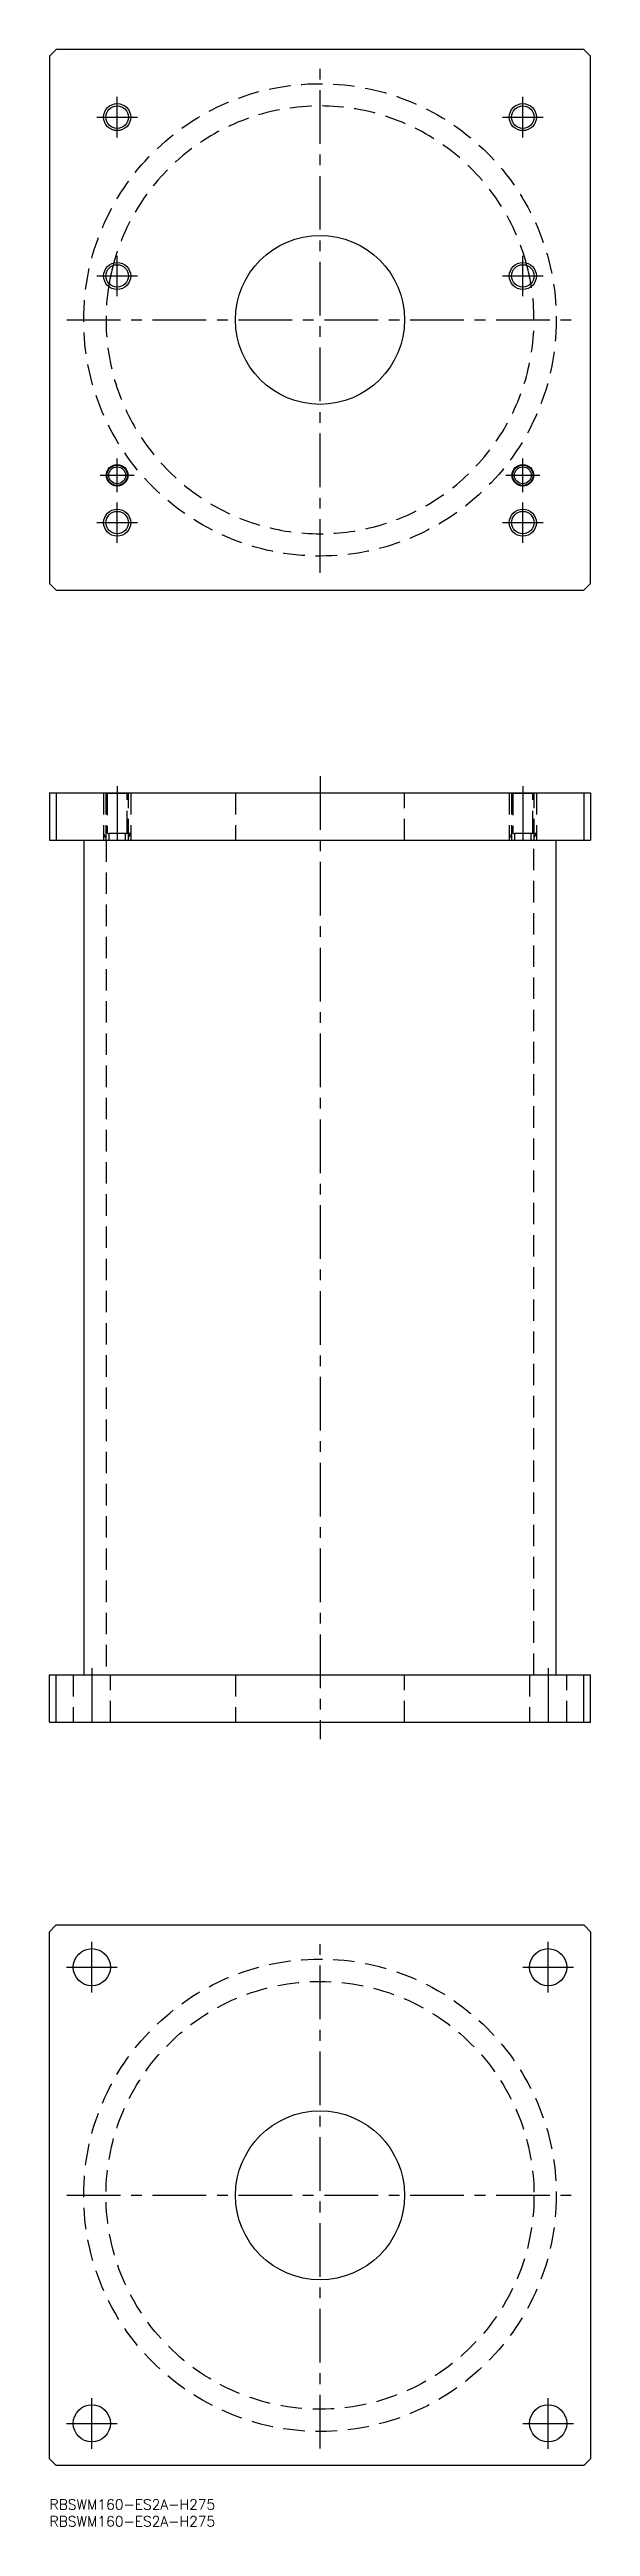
# Model space of a CAD drawing. Extents: x 0 to 160, y -8 to 725.
import ezdxf

# ---------------------------------------------------------------- set-up
doc = ezdxf.new("R2010")
doc.units = 0
doc.header["$LTSCALE"] = 0.5
doc.linetypes.add('CENTER', pattern=[50.8, 31.75, -6.35, 6.35, -6.35])
doc.linetypes.add('DASHED', pattern=[19.05, 12.7, -6.35])
for name, color, linetype in [('MSM_CENTER', 1, 'CENTER'), ('MSM_CONTINUOUS', 7, 'CONTINUOUS'), ('MSM_DASHED', 4, 'DASHED'), ('MSM_NARROW', 5, 'CONTINUOUS'), ('MSM_PART_NUMBER', 7, 'CONTINUOUS')]:
    doc.layers.add(name, color=color, linetype=linetype)
doc.styles.get("Standard").update_dxf_attribs({"font": 'txt.shx', "height": 3, "bigfont": 'bigfont.shx'})

# ---------------------------------------------------------------- blocks, each defined once
blk = doc.blocks.new('*U4')
at = {"layer": 'MSM_PART_NUMBER'}
blk.add_text('RBSWM160-ES2A-H275', height=3, dxfattribs=at).set_placement((0, -3))
blk = doc.blocks.new('*U5')
at = {"layer": 'MSM_PART_NUMBER'}
blk.add_text('RBSWM160-ES2A-H275', height=3, dxfattribs=at).set_placement((0, -8))

msp = doc.modelspace()

# ---------------------------------------------------------------- linework, layer by layer
at = {"layer": 'MSM_CENTER'}
for p, q in [((80, 570.1), (80, 719.9)), ((14, 705), (26, 705)), ((20, 699), (20, 711)), ((134, 705), (146, 705)), ((140, 699), (140, 711)), ((20, 652), (20, 664)), ((140, 652), (140, 664)), ((14, 658), (26, 658)), ((134, 658), (146, 658)), ((5.1, 645), (154.9, 645)), ((20, 594), (20, 604)), ((140, 594), (140, 604)), ((15, 599), (25, 599)), ((135, 599), (145, 599)), ((20, 579), (20, 591)), ((140, 579), (140, 591)), ((14, 585), (26, 585)), ((134, 585), (146, 585)), ((20, 507), (20, 489)), ((80, 510), (80, 225)), ((140, 507), (140, 489)), ((12.5, 246), (12.5, 228)), ((147.5, 246), (147.5, 228)), ((12.5, 150), (12.5, 165)), ((80, 15.1), (80, 164.9)), ((147.5, 150), (147.5, 165)), ((5, 157.5), (20, 157.5)), ((140, 157.5), (155, 157.5)), ((5.1, 90), (154.9, 90)), ((12.5, 15), (12.5, 30)), ((147.5, 15), (147.5, 30)), ((5, 22.5), (20, 22.5)), ((140, 22.5), (155, 22.5))]:
    msp.add_line(p, q, dxfattribs=at)
at = {"layer": 'MSM_CONTINUOUS'}
for p, q in [((2, 725), (0, 723)), ((0, 723), (0, 567)), ((158, 725), (2, 725)), ((160, 723), (158, 725)), ((160, 567), (160, 723)), ((0, 567), (2, 565)), ((2, 565), (158, 565)), ((158, 565), (160, 567)), ((0, 505), (160, 505)), ((0, 505), (0, 491)), ((2, 505), (2, 491)), ((158, 505), (158, 491)), ((160, 505), (160, 491)), ((0, 491), (160, 491)), ((10.1, 491), (10.1, 244)), ((149.9, 244), (149.9, 491)), ((0, 244), (160, 244)), ((0, 230), (0, 244)), ((2, 230), (2, 244)), ((158, 230), (158, 244)), ((160, 230), (160, 244)), ((0, 230), (160, 230)), ((0, 168), (2, 170)), ((2, 170), (158, 170)), ((158, 170), (160, 168)), ((0, 12), (0, 168)), ((160, 168), (160, 12)), ((2, 10), (0, 12)), ((158, 10), (2, 10)), ((160, 12), (158, 10))]:
    msp.add_line(p, q, dxfattribs=at)
for centre, radius in [((20, 705), 3.3235), ((140, 705), 3.3235), ((80, 645), 25), ((20, 658), 3.3235), ((140, 658), 3.3235), ((20, 599), 3.2), ((20, 599), 3), ((20, 599), 2.5), ((140, 599), 3.2), ((140, 599), 3), ((140, 599), 2.5), ((20, 585), 3.3235), ((140, 585), 3.3235), ((12.5, 157.5), 5.5), ((147.5, 157.5), 5.5), ((80, 90), 25), ((12.5, 22.5), 5.5), ((147.5, 22.5), 5.5)]:
    msp.add_circle(centre, radius, dxfattribs=at)
for start, end in [(165.2734543, 170.2763003), (9.7236997, 14.7265457)]:
    msp.add_arc((80, 645), 63.3, start, end, dxfattribs=at)
at = {"layer": 'MSM_DASHED'}
for p, q in [((16, 505), (16, 491)), ((16.6765, 505), (16.6765, 491)), ((16.8, 505), (17, 504.8)), ((17, 504.8), (17, 493.4)), ((23, 504.8), (17, 504.8)), ((23, 504.8), (23.2, 505)), ((23, 493.4), (23, 504.8)), ((23.3235, 491), (23.3235, 505)), ((24, 505), (24, 491)), ((55, 505), (55, 491)), ((105, 491), (105, 505)), ((136, 505), (136, 491)), ((136.6765, 505), (136.6765, 491)), ((136.8, 505), (137, 504.8)), ((137, 504.8), (137, 493.4)), ((143, 504.8), (137, 504.8)), ((143, 504.8), (143.2, 505)), ((143, 493.4), (143, 504.8)), ((143.3235, 491), (143.3235, 505)), ((144, 505), (144, 491)), ((24, 493), (16, 493)), ((16.6765, 491.8283), (16, 493)), ((17.5, 493), (17.5, 491)), ((22.5, 491), (22.5, 493)), ((23.3235, 491.8283), (24, 493)), ((144, 493), (136, 493)), ((136.6765, 491.8283), (136, 493)), ((137.5, 493), (137.5, 491)), ((142.5, 491), (142.5, 493)), ((143.3235, 491.8283), (144, 493)), ((16.7, 491), (16.7, 244)), ((143.3, 244), (143.3, 491)), ((7, 244), (7, 230)), ((18, 230), (18, 244)), ((55, 244), (55, 230)), ((105, 230), (105, 244)), ((142, 244), (142, 230)), ((153, 230), (153, 244))]:
    msp.add_line(p, q, dxfattribs=at)
for centre, radius in [((80, 645), 69.9), ((80, 90), 69.9), ((80, 90), 63.3)]:
    msp.add_circle(centre, radius, dxfattribs=at)
for centre, radius, start, end in [((80, 645), 63.3, 14.7265457, 165.2734543), ((80, 645), 63.3, 170.2763003, 9.7236997), ((17.4, 493.4), 0.4, 180, 270), ((22.6, 493.4), 0.4, 270, 360), ((137.4, 493.4), 0.4, 180, 270), ((142.6, 493.4), 0.4, 270, 360)]:
    msp.add_arc(centre, radius, start, end, dxfattribs=at)
at = {"layer": 'MSM_NARROW'}
for centre in [(20, 705), (140, 705), (20, 658), (140, 658), (20, 585), (140, 585)]:
    msp.add_circle(centre, 4, dxfattribs=at)

# ---------------------------------------------------------------- block references
at = {"layer": 'MSM_CONTINUOUS'}
for name in ['*U4', '*U5']:
    msp.add_blockref(name, (0, 0), dxfattribs=at)

doc.saveas('drawing.dxf')
